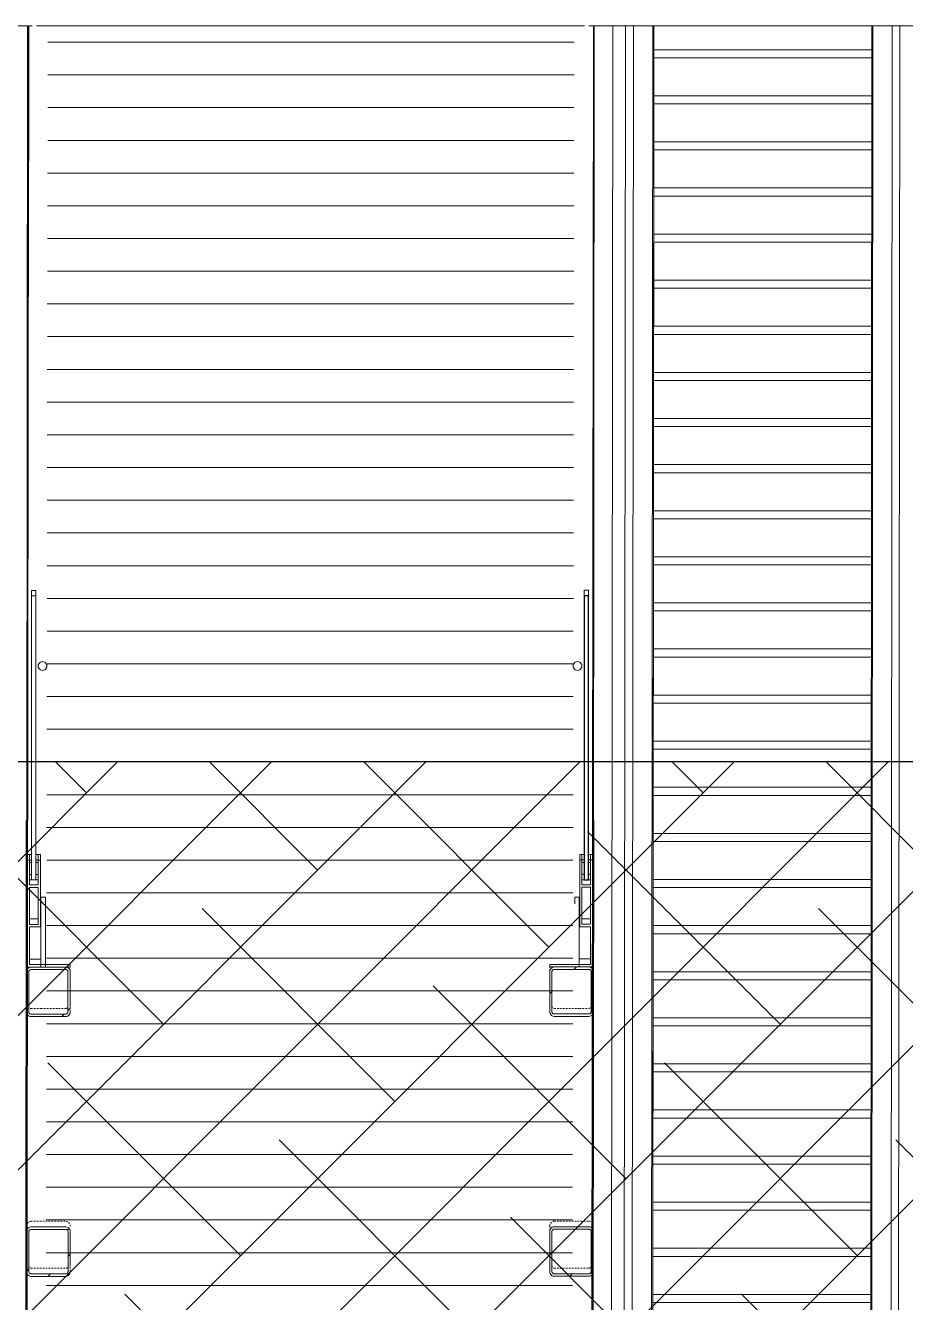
# Model space of a CAD drawing. Header units: millimetres. Extents: x 50357 to 985146, y 723188 to 1803594.
# Drawn here: x 906939 to 910976, y 771946 to 777801 of the extents above; entities that cross this region are included whole.
import ezdxf

# ---------------------------------------------------------------- set-up
doc = ezdxf.new("R2010")
doc.units = ezdxf.units.MM
doc.header["$LTSCALE"] = 3
doc.header["$MEASUREMENT"] = 0
doc.linetypes.add('Member Hidden', pattern=[4.5, 2.5, -2])
doc.layers.add('00-TITLEBOX', color=7, linetype='Continuous')
for name, color, linetype, lineweight, true_color in [('A-FLOR-HRAL', 7, 'Continuous', 13, 0x6e6e6e), ('ADS280__', 7, 'Continuous', 13, 0x6e6e6e), ('ADS280_B', 7, 'Member Hidden', 13, 0x6e6e6e), ('ADS280_S', 7, 'Continuous', 13, 0x6e6e6e), ('I-WALL', 7, 'Continuous', 25, 0x6e6e6e), ('Q-SPCQ', 7, 'Continuous', 13, 0x6e6e6e), ('S-BEAM', 7, 'Continuous', 13, 0x6e6e6e), ('S-STRS', 7, 'Continuous', 13, 0x6e6e6e)]:
    doc.layers.add(name, color=color, linetype=linetype, lineweight=lineweight, true_color=true_color)
doc.layers.add('Hatch (CARR)', color=8, linetype='Continuous', lineweight=35)
pattern_1 = [(45, (-608130.97, 13871), (-251.4472, 251.4472), []), (45, (-608130.97, 14252), (-251.4472, 251.4472), [])]

# ---------------------------------------------------------------- blocks, each defined once
blk = doc.blocks.new('Circular Hollow Sections - A2_CHS Ø 700x50 THK-5195151-SEC C')
at = {"layer": 'S-BEAM'}
for p, q in [((-673699, 20025), (-671250.8, 20025)), ((-671230.8, 20025), (-668716.8, 20025)), ((-668696.8, 20025), (-666249, 20025))]:
    blk.add_line(p, q, dxfattribs=at)
blk = doc.blocks.new('HANDRAIL - HANDRAIL-3273728-SEC C')
at = {"layer": 'A-FLOR-HRAL'}
for p, q in [((-668719.5, 17411.8), (-668719.4, 17437.4)), ((-668719.4, 17437.4), (-668699.4, 17437.4)), ((-668699.4, 17437.4), (-668699.5, 17411.8)), ((-668749.4, 17110), (-668749.5, 17110)), ((-668749.5, 17070), (-668749.4, 17070)), ((-668699.5, 16109.8), (-668699.4, 16135.4))]:
    blk.add_line(p, q, dxfattribs=at)
at = {"layer": 'A-FLOR-HRAL', "lineweight": 25}
for p, q in [((-668719.5, 17411.8), (-668719.5, 16109.8)), ((-668699.5, 17411.8), (-668719.5, 17411.8)), ((-668699.5, 16109.8), (-668699.5, 17411.8)), ((-668719.5, 16109.8), (-668699.5, 16109.8))]:
    blk.add_line(p, q, dxfattribs=at)
at = {"layer": 'A-FLOR-HRAL'}
for start, end in [(89.99999, 270.00001), (269.99999, 90.00001)]:
    blk.add_arc((-668749.5, 17090), 20, start, end, dxfattribs=at)
blk = doc.blocks.new('HANDRAIL1 - HANDRAIL-3274031-SEC C')
at = {"layer": 'A-FLOR-HRAL'}
for p, q in [((-671253.5, 17411.1), (-671253.4, 17436.7)), ((-671233.5, 17411.1), (-671253.5, 17411.1)), ((-671253.5, 17411.1), (-671253.5, 16109.1)), ((-671253.4, 17436.7), (-671233.4, 17436.7)), ((-671233.4, 17436.7), (-671233.5, 17411.1)), ((-671233.5, 16109.1), (-671233.5, 17411.1)), ((-671203.4, 17110), (-671203.5, 17110)), ((-671203.5, 17070), (-671203.4, 17070)), ((-671253.5, 16109.1), (-671233.5, 16109.1)), ((-671233.5, 16109.1), (-671233.4, 16134.7))]:
    blk.add_line(p, q, dxfattribs=at)
for start, end in [(89.99999, 270.00001), (269.99999, 90.00001)]:
    blk.add_arc((-671203.5, 17090), 20, start, end, dxfattribs=at)
blk = doc.blocks.new('Staircase 01 Steel Beam - Staircase 01 Steel Beam-3332452-SEC C')
at = {"layer": 'ADS280_B'}
h = blk.add_hatch(dxfattribs=at)
h.set_pattern_fill('FP_1', color=256, style=0, pattern_type=2)
h.set_pattern_definition(pattern_1)
h.paths.add_polyline_path([(-671256.8, 15482.6), (-671092.3, 15483.3), (-671084.3, 15487.6), (-671078.8, 15495.5), (-671076.8, 15505.4), (-671077.3, 15691.9), (-671081.1, 15701), (-671088.1, 15707.3), (-671096.8, 15709.6), (-671261.2, 15709), (-671269.2, 15704.6), (-671274.8, 15696.7), (-671276.5, 15689.8), (-671276.3, 15500.3), (-671272.4, 15491.2), (-671265.5, 15484.9), (-671261.2, 15483.2)], flags=0)
h.paths.add_polyline_path([(-668856.8, 15483.3), (-668692.3, 15483.9), (-668684.3, 15488.3), (-668678.8, 15496.2), (-668676.8, 15506.1), (-668677.4, 15693.1), (-668681.1, 15701.7), (-668688.1, 15708), (-668696.8, 15710.3), (-668861.2, 15709.7), (-668869.2, 15705.3), (-668874.8, 15697.4), (-668876.8, 15687.5), (-668876.3, 15501), (-668872.4, 15491.9), (-668865.5, 15485.6), (-668861.2, 15483.9)], flags=0)
h.paths.add_polyline_path([(-671256.8, 15494), (-671261.1, 15495.1), (-671264.6, 15498.3), (-671266.5, 15502.8), (-671266.8, 15510.5), (-671265.8, 15691.8), (-671263, 15695.7), (-671259, 15697.9), (-671256.8, 15698.2), (-671092.4, 15697.1), (-671089, 15694), (-671087, 15689.4), (-671086.8, 15686.9), (-671087.8, 15500.5), (-671090.5, 15496.5), (-671094.6, 15494.3), (-671096.8, 15494), (-671231.8, 15494)], flags=0)
h.paths.add_polyline_path([(-668856.8, 15494.7), (-668861.1, 15495.8), (-668864.6, 15498.9), (-668866.5, 15503.5), (-668866.8, 15506), (-668865.8, 15692.5), (-668863, 15696.4), (-668859, 15698.6), (-668856.8, 15698.9), (-668692.4, 15697.8), (-668689, 15694.7), (-668687, 15690.1), (-668686.8, 15687.6), (-668687.8, 15501.1), (-668690.5, 15497.2), (-668694.6, 15495), (-668696.8, 15494.7), (-668785.4, 15494.7)], flags=0)
for p, q in [((-668876.8, 15713.1), (-668876.8, 15687.6)), ((-671256.8, 15519.6), (-671213.5, 15519.6)), ((-671210.5, 15519.6), (-671096.8, 15519.6)), ((-671076.8, 15505.4), (-671076.8, 15530.9)), ((-668856.8, 15520.3), (-668742.5, 15520.3)), ((-668739.5, 15520.3), (-668696.8, 15520.3))]:
    blk.add_line(p, q, dxfattribs=at)
at = {"layer": 'ADS280_B', "flags": 128}
for points in [[(-671266.7, 15530.7), (-671266.5, 15528.4), (-671265.8, 15526), (-671264.6, 15523.8), (-671263, 15522), (-671261.1, 15520.7), (-671259, 15519.8), (-671256.8, 15519.6)], [(-671096.8, 15519.6), (-671094.5, 15519.9), (-671092.4, 15520.7), (-671090.5, 15522.1), (-671088.9, 15523.9), (-671087.7, 15526), (-671087, 15528.4), (-671086.8, 15530.2)], [(-668866.7, 15531.3), (-668866.5, 15529.1), (-668865.8, 15526.7), (-668864.6, 15524.5), (-668863, 15522.7), (-668861.1, 15521.4), (-668859, 15520.5), (-668856.8, 15520.3)], [(-668696.8, 15520.3), (-668694.5, 15520.6), (-668692.4, 15521.4), (-668690.5, 15522.8), (-668688.9, 15524.6), (-668687.7, 15526.7), (-668687, 15529.1), (-668686.8, 15530.9)]]:
    blk.add_lwpolyline(points, dxfattribs=at)
at = {"layer": 'ADS280_S', "lineweight": 13}
for p, q in [((-671096.8, 15709.6), (-671256.8, 15709.5)), ((-671256.8, 15698.2), (-671096.8, 15698.2)), ((-668696.8, 15710.3), (-668856.8, 15710.2)), ((-668856.8, 15698.9), (-668696.8, 15698.9)), ((-671266.8, 15505.3), (-671266.8, 15686.8)), ((-671086.8, 15686.9), (-671086.8, 15505.4)), ((-671076.8, 15528.9), (-671076.8, 15686.9)), ((-668876.8, 15687.5), (-668876.8, 15506)), ((-668866.8, 15506), (-668866.8, 15687.5)), ((-668686.8, 15687.6), (-668686.8, 15506.1)), ((-668676.8, 15591), (-668676.8, 15687.6)), ((-671096.8, 15494), (-671256.8, 15494)), ((-671256.8, 15482.6), (-671096.8, 15482.7)), ((-668696.8, 15494.7), (-668856.8, 15494.7)), ((-668856.8, 15483.3), (-668696.8, 15483.4))]:
    blk.add_line(p, q, dxfattribs=at)
at = {"layer": 'ADS280_S', "lineweight": 13, "flags": 128}
for points in [[(-671256.8, 15709.5), (-671261.2, 15709), (-671265.5, 15707.3), (-671269.2, 15704.6), (-671272.4, 15701), (-671274.8, 15696.7), (-671276.3, 15691.9), (-671276.6, 15689.8)], [(-671266.8, 15686.8), (-671266.5, 15689.4), (-671265.8, 15691.8), (-671264.6, 15693.9), (-671263, 15695.7), (-671261.1, 15697.1), (-671259, 15697.9), (-671256.8, 15698.2)], [(-671076.8, 15686.9), (-671077.3, 15691.9), (-671078.8, 15696.7), (-671081.1, 15701), (-671084.3, 15704.6), (-671088.1, 15707.3), (-671092.3, 15709), (-671096.8, 15709.6)], [(-671096.8, 15698.2), (-671094.6, 15698), (-671092.4, 15697.1), (-671090.5, 15695.8), (-671089, 15694), (-671087.8, 15691.8), (-671087, 15689.4), (-671086.8, 15686.9)], [(-668856.8, 15710.2), (-668861.2, 15709.7), (-668865.5, 15708), (-668869.2, 15705.3), (-668872.4, 15701.7), (-668874.8, 15697.4), (-668876.3, 15692.6), (-668876.8, 15687.8)], [(-668866.8, 15687.5), (-668866.5, 15690.1), (-668865.8, 15692.5), (-668864.6, 15694.6), (-668863, 15696.4), (-668861.1, 15697.8), (-668859, 15698.6), (-668856.8, 15698.9)], [(-668676.8, 15687.6), (-668677.3, 15692.6), (-668678.8, 15697.4), (-668681.1, 15701.7), (-668684.3, 15705.3), (-668688.1, 15708), (-668692.3, 15709.7), (-668696.8, 15710.3)], [(-668696.8, 15698.9), (-668694.6, 15698.6), (-668692.4, 15697.8), (-668690.5, 15696.4), (-668689, 15694.7), (-668687.8, 15692.5), (-668687, 15690.1), (-668686.8, 15687.6)], [(-671276.6, 15502.7), (-671276.3, 15500.3), (-671274.8, 15495.5), (-671272.4, 15491.2), (-671269.2, 15487.6), (-671265.5, 15484.9), (-671261.2, 15483.2), (-671256.8, 15482.6)], [(-671256.8, 15494), (-671259, 15494.3), (-671261.1, 15495.1), (-671263, 15496.5), (-671264.6, 15498.3), (-671265.8, 15500.4), (-671266.5, 15502.8), (-671266.8, 15505.3)], [(-671096.8, 15482.7), (-671092.3, 15483.3), (-671088.1, 15484.9), (-671084.3, 15487.6), (-671081.1, 15491.2), (-671078.8, 15495.5), (-671077.3, 15500.3), (-671076.8, 15505.4)], [(-671086.8, 15505.4), (-671087, 15502.9), (-671087.8, 15500.5), (-671089, 15498.3), (-671090.5, 15496.5), (-671092.4, 15495.2), (-671094.6, 15494.3), (-671096.8, 15494)], [(-668876.8, 15506), (-668876.3, 15501), (-668874.8, 15496.2), (-668872.4, 15491.9), (-668869.2, 15488.3), (-668865.5, 15485.6), (-668861.2, 15483.9), (-668856.8, 15483.3)], [(-668856.8, 15494.7), (-668859, 15495), (-668861.1, 15495.8), (-668863, 15497.1), (-668864.6, 15498.9), (-668865.8, 15501.1), (-668866.5, 15503.5), (-668866.8, 15506)], [(-668686.8, 15506.1), (-668687, 15503.5), (-668687.8, 15501.1), (-668689, 15499), (-668690.5, 15497.2), (-668692.4, 15495.8), (-668694.6, 15495), (-668696.8, 15494.7)], [(-668696.8, 15483.4), (-668692.3, 15483.9), (-668688.1, 15485.6), (-668684.3, 15488.3), (-668681.1, 15491.9), (-668678.8, 15496.2), (-668677.3, 15501), (-668676.8, 15505.2)]]:
    blk.add_lwpolyline(points, dxfattribs=at)
blk = doc.blocks.new('Staircase 01 Steel Beam Bottom - Staircase 01 Steel Beam Bottom-3334284-SEC C')
at = {"layer": 'ADS280_B'}
h = blk.add_hatch(dxfattribs=at)
h.set_pattern_fill('FP_1', color=256, style=0, pattern_type=2)
h.set_pattern_definition(pattern_1)
h.paths.add_polyline_path([(-671256.5, 14291.5), (-671092.1, 14292.1), (-671084, 14296.5), (-671078.5, 14304.4), (-671076.5, 14314.2), (-671077, 14500.8), (-671080.9, 14509.9), (-671087.8, 14516.2), (-671096.5, 14518.4), (-671261, 14517.8), (-671269, 14513.4), (-671274.5, 14505.5), (-671276.5, 14495.7), (-671276, 14309.1), (-671272.2, 14300), (-671265.2, 14293.7), (-671261, 14292)], flags=0)
h.paths.add_polyline_path([(-668856.8, 14292.2), (-668692.3, 14292.8), (-668684.3, 14297.2), (-668678.8, 14305), (-668677.9, 14310), (-668678.8, 14506.2), (-668684.3, 14514.1), (-668692.3, 14518.5), (-668696.8, 14519.1), (-668861.2, 14518.5), (-668869.2, 14514.1), (-668874.8, 14506.2), (-668876.8, 14496.3), (-668876.3, 14309.8), (-668872.4, 14300.7), (-668865.5, 14294.4), (-668861.2, 14292.7)], flags=0)
h.paths.add_polyline_path([(-671256.5, 14302.8), (-671260.9, 14303.9), (-671264.3, 14307.1), (-671266.3, 14311.6), (-671266.5, 14314.2), (-671265.5, 14500.6), (-671262.7, 14504.5), (-671258.7, 14506.7), (-671256.5, 14507), (-671092.2, 14505.9), (-671088.7, 14502.8), (-671086.8, 14498.2), (-671086.5, 14495.7), (-671087.5, 14309.3), (-671090.3, 14305.3), (-671094.3, 14303.1), (-671096.5, 14302.9), (-671231.8, 14302.8)], flags=0)
h.paths.add_polyline_path([(-668856.8, 14303.5), (-668861.1, 14304.6), (-668864.6, 14307.8), (-668866.5, 14312.3), (-668866.8, 14314.8), (-668865.8, 14501.3), (-668863, 14505.2), (-668859, 14507.4), (-668856.8, 14507.7), (-668692.4, 14506.6), (-668689, 14503.5), (-668687, 14498.9), (-668686.8, 14496.4), (-668687.8, 14310), (-668690.5, 14306), (-668694.6, 14303.8), (-668696.8, 14303.5), (-668785.4, 14303.5)], flags=0)
for p, q in [((-671256.5, 14543.9), (-671096.5, 14544)), ((-668876.8, 14521.9), (-668876.8, 14496.4)), ((-668856.8, 14544.6), (-668696.8, 14544.7)), ((-671256.5, 14328.4), (-671096.5, 14328.4)), ((-671076.5, 14314.2), (-671076.5, 14339.8)), ((-668856.8, 14329.1), (-668696.8, 14329.1))]:
    blk.add_line(p, q, dxfattribs=at)
at = {"layer": 'ADS280_B', "flags": 128}
for points in [[(-671276.5, 14521.4), (-671276, 14526.3), (-671274.5, 14531.1), (-671272.1, 14535.4), (-671269, 14539), (-671265.2, 14541.7), (-671260.9, 14543.4), (-671256.5, 14543.9)], [(-671096.5, 14544), (-671092, 14543.4), (-671087.8, 14541.7), (-671084, 14539), (-671080.9, 14535.4), (-671078.5, 14531.1), (-671077, 14526.3), (-671076.5, 14521.3)], [(-668876.8, 14521.9), (-668876.2, 14527), (-668874.8, 14531.8), (-668872.4, 14536.1), (-668869.2, 14539.7), (-668865.4, 14542.4), (-668861.2, 14544), (-668856.8, 14544.6)], [(-668696.8, 14544.7), (-668692.3, 14544.1), (-668688.1, 14542.4), (-668684.3, 14539.7), (-668681.1, 14536.1), (-668678.7, 14531.8), (-668677.5, 14528.2)], [(-671266.5, 14339.5), (-671266.2, 14337.2), (-671265.5, 14334.8), (-671264.3, 14332.7), (-671262.7, 14330.9), (-671260.8, 14329.5), (-671258.7, 14328.7), (-671256.5, 14328.4)], [(-671096.5, 14328.4), (-671094.3, 14328.7), (-671092.1, 14329.6), (-671090.3, 14330.9), (-671088.7, 14332.7), (-671087.5, 14334.9), (-671086.7, 14337.3), (-671086.5, 14339)], [(-668866.7, 14340.2), (-668866.5, 14337.9), (-668865.8, 14335.5), (-668864.6, 14333.3), (-668863, 14331.5), (-668861.1, 14330.2), (-668859, 14329.4), (-668856.8, 14329.1)], [(-668696.8, 14329.1), (-668694.5, 14329.4), (-668692.4, 14330.2), (-668690.5, 14331.6), (-668688.9, 14333.4), (-668687.7, 14335.5), (-668687, 14337.9), (-668686.8, 14339.7)]]:
    blk.add_lwpolyline(points, dxfattribs=at)
at = {"layer": 'ADS280_S', "lineweight": 13}
for p, q in [((-671276.5, 14475.2), (-671276.5, 14314.2)), ((-671266.5, 14314.2), (-671266.5, 14495.7)), ((-671096.5, 14518.4), (-671256.5, 14518.4)), ((-671256.5, 14507), (-671096.5, 14507.1)), ((-671086.5, 14495.7), (-671086.5, 14314.2)), ((-671076.5, 14337.7), (-671076.5, 14495.7)), ((-668876.8, 14496.3), (-668876.8, 14314.8)), ((-668866.8, 14314.8), (-668866.8, 14496.4)), ((-668696.8, 14519.1), (-668856.8, 14519)), ((-668856.8, 14507.7), (-668696.8, 14507.7)), ((-668686.8, 14496.4), (-668686.8, 14314.9)), ((-671096.5, 14302.9), (-671256.5, 14302.8)), ((-671256.5, 14291.5), (-671096.5, 14291.5)), ((-668696.8, 14303.5), (-668856.8, 14303.5)), ((-668856.8, 14292.2), (-668696.8, 14292.2))]:
    blk.add_line(p, q, dxfattribs=at)
at = {"layer": 'ADS280_S', "lineweight": 13, "flags": 128}
for points in [[(-671256.5, 14518.4), (-671261, 14517.8), (-671265.2, 14516.1), (-671269, 14513.4), (-671272.2, 14509.8), (-671274.5, 14505.5), (-671276, 14500.7), (-671276.5, 14495.9)], [(-671266.5, 14495.7), (-671266.3, 14498.2), (-671265.5, 14500.6), (-671264.3, 14502.7), (-671262.7, 14504.5), (-671260.9, 14505.9), (-671258.7, 14506.7), (-671256.5, 14507)], [(-671076.5, 14495.7), (-671077, 14500.8), (-671078.5, 14505.6), (-671080.9, 14509.9), (-671084, 14513.5), (-671087.8, 14516.2), (-671092.1, 14517.8), (-671096.5, 14518.4)], [(-671096.5, 14507.1), (-671094.3, 14506.8), (-671092.2, 14505.9), (-671090.3, 14504.6), (-671088.7, 14502.8), (-671087.5, 14500.6), (-671086.8, 14498.2), (-671086.5, 14495.7)], [(-668856.8, 14519), (-668861.2, 14518.5), (-668865.5, 14516.8), (-668869.2, 14514.1), (-668872.4, 14510.5), (-668874.8, 14506.2), (-668876.3, 14501.4), (-668876.8, 14496.6)], [(-668866.8, 14496.4), (-668866.5, 14498.9), (-668865.8, 14501.3), (-668864.6, 14503.4), (-668863, 14505.2), (-668861.1, 14506.6), (-668859, 14507.4), (-668856.8, 14507.7)], [(-668677.5, 14502.6), (-668678.8, 14506.2), (-668681.1, 14510.6), (-668684.3, 14514.1), (-668688.1, 14516.8), (-668692.3, 14518.5), (-668696.8, 14519.1)], [(-668696.8, 14507.7), (-668694.6, 14507.5), (-668692.4, 14506.6), (-668690.5, 14505.3), (-668689, 14503.5), (-668687.8, 14501.3), (-668687, 14498.9), (-668686.8, 14496.4)], [(-671276.5, 14314.2), (-671276, 14309.1), (-671274.5, 14304.3), (-671272.2, 14300), (-671269, 14296.4), (-671265.2, 14293.7), (-671261, 14292), (-671256.5, 14291.5)], [(-671256.5, 14302.8), (-671258.7, 14303.1), (-671260.9, 14303.9), (-671262.7, 14305.3), (-671264.3, 14307.1), (-671265.5, 14309.2), (-671266.3, 14311.6), (-671266.5, 14314.2)], [(-671096.5, 14291.5), (-671092.1, 14292.1), (-671087.8, 14293.8), (-671084, 14296.5), (-671080.9, 14300.1), (-671078.5, 14304.4), (-671077, 14309.2), (-671076.5, 14314.2)], [(-671086.5, 14314.2), (-671086.8, 14311.7), (-671087.5, 14309.3), (-671088.7, 14307.1), (-671090.3, 14305.3), (-671092.2, 14304), (-671094.3, 14303.1), (-671096.5, 14302.9)], [(-668876.8, 14314.8), (-668876.3, 14309.8), (-668874.8, 14305), (-668872.4, 14300.7), (-668869.2, 14297.1), (-668865.5, 14294.4), (-668861.2, 14292.7), (-668856.8, 14292.2)], [(-668856.8, 14303.5), (-668859, 14303.8), (-668861.1, 14304.6), (-668863, 14306), (-668864.6, 14307.8), (-668865.8, 14309.9), (-668866.5, 14312.3), (-668866.8, 14314.8)], [(-668686.8, 14314.9), (-668687, 14312.4), (-668687.8, 14310), (-668689, 14307.8), (-668690.5, 14306), (-668692.4, 14304.7), (-668694.6, 14303.8), (-668696.8, 14303.5)], [(-668696.8, 14292.2), (-668692.3, 14292.8), (-668688.1, 14294.4), (-668684.3, 14297.2), (-668681.1, 14300.7), (-668678.8, 14305), (-668677.8, 14307.8)]]:
    blk.add_lwpolyline(points, dxfattribs=at)
blk = doc.blocks.new('Glass Railing-Right - Glass Railing-Right-4886331-SEC C')
at = {"layer": 'A-FLOR-HRAL'}
for p, q in [((-668739.5, 16226.1), (-668729.5, 16226.1)), ((-668739.5, 16200.6), (-668739.5, 16226.1)), ((-668729.5, 16226.1), (-668729.5, 16200.6)), ((-668689.5, 16226.1), (-668679.5, 16226.1)), ((-668689.5, 16226.1), (-668689.5, 16200.6)), ((-668679.5, 16200.6), (-668679.5, 16226.1)), ((-668729.5, 16200.6), (-668739.5, 16200.6)), ((-668739.5, 16200.6), (-668739.5, 15894.3)), ((-668729.5, 16087.1), (-668729.5, 16200.6)), ((-668679.5, 16200.6), (-668689.5, 16200.6)), ((-668689.5, 16200.6), (-668689.5, 16087.1)), ((-668679.5, 15710.3), (-668679.5, 16200.6)), ((-668729.5, 16087.1), (-668729.5, 16112.7)), ((-668689.5, 16087.1), (-668729.5, 16087.1)), ((-668729.5, 15905.6), (-668729.5, 16075.8)), ((-668729.5, 16075.8), (-668689.5, 16075.8)), ((-668689.5, 16075.8), (-668689.5, 15905.6)), ((-668729.5, 15931.2), (-668689.5, 15931.2)), ((-668729.5, 15905.6), (-668729.5, 15931.2)), ((-668739.5, 15894.3), (-668689.5, 15894.3)), ((-668689.5, 15905.6), (-668729.5, 15905.6)), ((-668689.5, 15894.3), (-668689.5, 15721.6)), ((-668689.5, 15721.6), (-668877, 15721.5)), ((-668877, 15721.5), (-668877, 15710.2)), ((-668877, 15710.2), (-668856.9, 15710.2)), ((-668856.8, 15710.2), (-668696.8, 15710.3)), ((-668739.5, 15747.2), (-668689.5, 15747.2)), ((-668696.7, 15710.3), (-668679.5, 15710.3))]:
    blk.add_line(p, q, dxfattribs=at)
blk = doc.blocks.new('Glass Railing-Left - Glass Railing-Left-4894147-SEC C')
at = {"layer": 'A-FLOR-HRAL'}
for p, q in [((-671273.5, 16225.4), (-671263.5, 16225.4)), ((-671273.5, 16225.4), (-671273.5, 16199.8)), ((-671263.5, 16199.8), (-671263.5, 16225.4)), ((-671223.5, 16225.4), (-671213.5, 16225.4)), ((-671223.5, 16199.8), (-671223.5, 16225.4)), ((-671213.5, 16225.4), (-671213.5, 16199.8)), ((-671263.5, 16199.8), (-671273.5, 16199.8)), ((-671273.5, 16199.8), (-671273.5, 15709.5)), ((-671263.5, 16086.4), (-671263.5, 16199.8)), ((-671213.5, 16199.8), (-671223.5, 16199.8)), ((-671223.5, 16199.8), (-671223.5, 16086.4)), ((-671213.5, 15893.5), (-671213.5, 16199.8)), ((-671263.5, 16086.4), (-671263.5, 16112)), ((-671223.5, 16086.4), (-671263.5, 16086.4)), ((-671263.5, 16075), (-671223.5, 16075.1)), ((-671263.5, 15904.9), (-671263.5, 16075)), ((-671223.5, 16075.1), (-671223.5, 15904.9)), ((-671263.5, 15930.5), (-671223.5, 15930.5)), ((-671263.5, 15904.9), (-671263.5, 15930.5)), ((-671223.5, 15904.9), (-671263.5, 15904.9)), ((-671263.5, 15720.9), (-671263.5, 15893.5)), ((-671263.5, 15893.5), (-671213.5, 15893.5)), ((-671273.5, 15709.5), (-671256.9, 15709.5)), ((-671263.5, 15746.4), (-671213.5, 15746.5)), ((-671263.5, 15746.4), (-671263.5, 15720.9)), ((-671076.1, 15720.9), (-671263.5, 15720.9)), ((-671256.8, 15709.5), (-671096.8, 15709.6)), ((-671096.7, 15709.6), (-671076.1, 15709.6)), ((-671076.1, 15709.6), (-671076.1, 15720.9))]:
    blk.add_line(p, q, dxfattribs=at)
blk = doc.blocks.new('30mm Cover Stircase - 30mm Cover Stircase-4899045-SEC C')
at = {"layer": 'ADS280_S'}
for p, q in [((-668742.5, 16030), (-668762.5, 16030)), ((-668762.5, 16030), (-668762.5, 16000)), ((-668742.5, 15710.2), (-668742.5, 16030)), ((-668762.5, 15710.2), (-668742.5, 15710.2))]:
    blk.add_line(p, q, dxfattribs=at)
blk = doc.blocks.new('30mm Cover Stircase1 - 30mm Cover Stircase-4899363-SEC C')
at = {"layer": 'ADS280__'}
blk.add_line((-671190.5, 16030), (-671190.5, 16030), dxfattribs=at)
at = {"layer": 'ADS280_S'}
for p, q in [((-671190.5, 16030), (-671210.5, 16030)), ((-671210.5, 16030), (-671210.5, 15709.5)), ((-671190.5, 15709.5), (-671190.5, 16030)), ((-671210.5, 15709.5), (-671190.5, 15709.5))]:
    blk.add_line(p, q, dxfattribs=at)
blk = doc.blocks.new('Glass Railing Setting Block-Left - Glass Railing Setting Block-Left-4919617-SEC C')
at = {"layer": 'A-FLOR-HRAL'}
for p, q in [((-671263.4, 16134.7), (-671253.5, 16134.7)), ((-671263.4, 16109.1), (-671263.4, 16134.7)), ((-671263.4, 16109.1), (-671263.4, 16086.4)), ((-671223.4, 16109.1), (-671263.4, 16109.1)), ((-671233.5, 16134.7), (-671223.5, 16134.7)), ((-671223.4, 16086.4), (-671223.4, 16109.1)), ((-671263.4, 16086.4), (-671223.4, 16086.4))]:
    blk.add_line(p, q, dxfattribs=at)
blk = doc.blocks.new('Glass Railing Setting Block-Right - Glass Railing Setting Block-Right-4920082-SEC C')
at = {"layer": 'A-FLOR-HRAL'}
for p, q in [((-668729.4, 16135.4), (-668719.5, 16135.4)), ((-668729.4, 16109.8), (-668729.4, 16135.4)), ((-668729.4, 16109.8), (-668729.4, 16087.1)), ((-668689.4, 16109.8), (-668729.4, 16109.8)), ((-668699.5, 16135.4), (-668689.5, 16135.4)), ((-668689.4, 16087.1), (-668689.4, 16109.8)), ((-668729.4, 16087.1), (-668689.4, 16087.1))]:
    blk.add_line(p, q, dxfattribs=at)
blk = doc.blocks.new('Glass Railing Gasket Retention Block-Left - Glass Railing Gasket Retention Block-Left-4920455-SEC C')
at = {"layer": 'A-FLOR-HRAL'}
for p, q in [((-671263.4, 16225.4), (-671253.5, 16225.4)), ((-671263.4, 16199.8), (-671263.4, 16225.4)), ((-671233.4, 16225.4), (-671223.4, 16225.4)), ((-671233.4, 16199.8), (-671233.4, 16225.4)), ((-671223.4, 16225.4), (-671223.4, 16199.8)), ((-671253.4, 16199.8), (-671263.4, 16199.8)), ((-671263.4, 16199.8), (-671263.4, 16188.5)), ((-671263.4, 16188.5), (-671253.4, 16188.5)), ((-671253.4, 16188.5), (-671253.4, 16199.8)), ((-671223.4, 16199.8), (-671233.4, 16199.8)), ((-671233.4, 16199.8), (-671233.4, 16188.5)), ((-671233.4, 16188.5), (-671223.4, 16188.5)), ((-671223.4, 16188.5), (-671223.4, 16199.8))]:
    blk.add_line(p, q, dxfattribs=at)
blk = doc.blocks.new('Glass Railing Gasket Retention Block-Right - Glass Railing Gasket Retention Block-Right-4920802-SEC C')
at = {"layer": 'A-FLOR-HRAL'}
for p, q in [((-668729.4, 16226.1), (-668719.5, 16226.1)), ((-668729.4, 16200.6), (-668729.4, 16226.1)), ((-668699.4, 16226.1), (-668689.4, 16226.1)), ((-668699.4, 16200.6), (-668699.4, 16226.1)), ((-668689.4, 16226.1), (-668689.4, 16200.6)), ((-668719.4, 16200.6), (-668729.4, 16200.6)), ((-668729.4, 16200.6), (-668729.4, 16189.2)), ((-668729.4, 16189.2), (-668719.4, 16189.2)), ((-668719.4, 16189.2), (-668719.4, 16200.6)), ((-668689.4, 16200.6), (-668699.4, 16200.6)), ((-668699.4, 16200.6), (-668699.4, 16189.2)), ((-668699.4, 16189.2), (-668689.4, 16189.2)), ((-668689.4, 16189.2), (-668689.4, 16200.6))]:
    blk.add_line(p, q, dxfattribs=at)

msp = doc.modelspace()

# ---------------------------------------------------------------- hatches: boundary and pattern name
at = {"layer": 'Hatch (CARR)'}
h = msp.add_hatch(dxfattribs=at)
h.set_pattern_fill('ANSI38', color=256, scale=4000)
h.paths.add_polyline_path([(919608.1395, 769324.6127), (919608.1395, 774424.6127), (896892.0362, 774424.6127), (896892.0362, 769324.6127)])

# ---------------------------------------------------------------- linework, layer by layer
at = {"layer": '00-TITLEBOX'}
msp.add_lwpolyline([(919608.1395, 769324.6127), (919608.1395, 774424.6127), (896892.0362, 774424.6127), (896892.0362, 769324.6127), (919608.1395, 769324.6127)], dxfattribs=at)
at = {"layer": 'I-WALL'}
for p, q in [((906952.2017, 777801.1058), (906950.9633, 776556.8017)), ((909544.963, 776556.8017), (909546.2013, 777801.1058)), ((906947.3129, 776556.8017), (906950.3129, 776556.8017)), ((906950.3129, 776556.8017), (906947.9244, 774156.8017)), ((909541.924, 774156.8017), (909544.3125, 776556.8017)), ((909544.3125, 776556.8017), (909547.1375, 776556.8017)), ((906942.0347, 771906.8017), (906944.2739, 774156.8017)), ((906944.2739, 774156.8017), (906947.2739, 774156.8017)), ((906947.2739, 774156.8017), (906945.0347, 771906.8017)), ((909539.0344, 771906.8017), (909541.2736, 774156.8017)), ((909541.2736, 774156.8017), (909544.924, 774156.8017)), ((909544.2736, 774156.8017), (909542.0344, 771906.8017))]:
    msp.add_line(p, q, dxfattribs=at)
at = {"layer": 'Q-SPCQ'}
for p, q in [((906948.298, 777801.1058), (906944.9002, 774156.8017)), ((909548.0124, 777801.1058), (909540.7191, 769978.623)), ((909633.1643, 777801.1058), (909626.5653, 770723.309)), ((909684.7645, 770723.309), (909691.3635, 777801.1058)), ((909728.0097, 777801.1058), (909720.7184, 769980.7221)), ((909809.2371, 769926.9002), (909816.5786, 777801.1058)), ((909814.2418, 769913.4364), (909821.5958, 777801.1058)), ((909821.7976, 777801.1058), (909821.6944, 777690.3945)), ((910821.5957, 777801.1058), (910814.2416, 769913.4364)), ((910826.5785, 777801.1058), (910819.2369, 769926.9002)), ((910915.0096, 777801.1058), (910907.7182, 769980.7221)), ((910943.1519, 770723.309), (910949.7509, 777801.1058)), ((909821.5959, 777653.2574), (909821.5959, 777690.3945)), ((909821.5959, 777690.3945), (910821.4925, 777690.3945)), ((909821.5959, 777653.2574), (910821.4579, 777653.2574)), ((909821.6041, 777593.5811), (909821.4973, 777479.0309)), ((906948.8174, 777320.6343), (906948.9437, 777456.1127)), ((909821.3988, 777441.8937), (909821.3988, 777479.0309)), ((909821.3988, 777479.0309), (910821.2954, 777479.0309)), ((909821.3988, 777441.8937), (910821.2608, 777441.8937)), ((909821.407, 777382.2175), (909821.3002, 777267.6673)), ((909821.2018, 777230.5301), (909821.2018, 777267.6673)), ((909821.2018, 777267.6673), (910821.0983, 777267.6673)), ((909821.2018, 777230.5301), (910821.0637, 777230.5301)), ((909821.21, 777170.8539), (909821.1032, 777056.3036)), ((909821.0047, 777019.1665), (909821.0047, 777056.3036)), ((909821.0047, 777056.3036), (910820.9013, 777056.3036)), ((909821.0047, 777019.1665), (910820.8667, 777019.1665)), ((909821.0129, 776959.4902), (909820.9061, 776844.94)), ((909820.8076, 776807.8028), (909820.8076, 776844.94)), ((909820.8076, 776844.94), (910820.7042, 776844.94)), ((909820.8076, 776807.8028), (910820.6696, 776807.8028)), ((909820.8158, 776748.1266), (909820.709, 776633.5764)), ((909820.6106, 776596.4392), (909820.6106, 776633.5764)), ((909820.6106, 776633.5764), (910820.5071, 776633.5764)), ((909820.6106, 776596.4392), (910820.4725, 776596.4392)), ((909820.6188, 776536.763), (909820.512, 776422.2127)), ((909820.4135, 776385.0756), (909820.4135, 776422.2127)), ((909820.4135, 776422.2127), (910820.3101, 776422.2127)), ((909820.4135, 776385.0756), (910820.2755, 776385.0756)), ((909820.4217, 776325.3993), (909820.3149, 776210.8491)), ((909820.2165, 776173.7119), (909820.2165, 776210.8491)), ((909820.2165, 776210.8491), (910820.113, 776210.8491)), ((909820.2165, 776173.7119), (910820.0784, 776173.7119)), ((909820.2247, 776114.0357), (909820.1179, 775999.4854)), ((909820.0194, 775962.3483), (909820.0194, 775999.4854)), ((909820.0194, 775999.4854), (910819.916, 775999.4854)), ((909820.0194, 775962.3483), (910819.8813, 775962.3483)), ((909820.0276, 775902.6721), (909819.9208, 775788.1218)), ((909819.8223, 775750.9846), (909819.8223, 775788.1218)), ((909819.8223, 775788.1218), (910819.7189, 775788.1218)), ((909819.8223, 775750.9846), (910819.6843, 775750.9846)), ((909819.8305, 775691.3084), (909819.7237, 775576.7582)), ((909819.6253, 775539.621), (909819.6253, 775576.7582)), ((909819.6253, 775576.7582), (910819.5218, 775576.7582)), ((909819.6253, 775539.621), (910819.4872, 775539.621)), ((909819.6335, 775479.9448), (909819.5267, 775365.3945)), ((909819.4282, 775328.2574), (909819.4282, 775365.3945)), ((909819.4282, 775365.3945), (910819.3248, 775365.3945)), ((909819.4282, 775328.2574), (910819.2901, 775328.2574)), ((909819.4364, 775268.5811), (909819.3296, 775154.0309)), ((909819.2312, 775116.8937), (909819.2312, 775154.0309)), ((909819.2312, 775154.0309), (910819.1277, 775154.0309)), ((909819.2312, 775116.8937), (910819.0931, 775116.8937)), ((909819.2393, 775057.2175), (909819.1325, 774942.6673)), ((909819.0341, 774905.5301), (909819.0341, 774942.6673)), ((909819.0341, 774942.6673), (910818.9306, 774942.6673)), ((909819.0341, 774905.5301), (910818.896, 774905.5301)), ((909819.0423, 774845.8539), (909818.9355, 774731.3036)), ((909818.837, 774694.1665), (909818.837, 774731.3036)), ((909818.837, 774731.3036), (910818.7336, 774731.3036)), ((909818.837, 774694.1665), (910818.6989, 774694.1665)), ((909818.8452, 774634.4902), (909818.7384, 774519.94)), ((909818.64, 774482.8028), (909818.64, 774519.94)), ((909818.64, 774519.94), (910818.5365, 774519.94)), ((909818.64, 774482.8028), (910818.5019, 774482.8028)), ((909818.6481, 774423.1266), (909818.5413, 774308.5764)), ((909818.4429, 774271.4392), (909818.4429, 774308.5764)), ((909818.4429, 774308.5764), (910818.3394, 774308.5764)), ((909818.4429, 774271.4392), (910818.3048, 774271.4392)), ((909818.4511, 774211.763), (909818.3443, 774097.2127)), ((909818.2459, 774060.0756), (909818.2459, 774097.2127)), ((909818.2459, 774097.2127), (910818.1424, 774097.2127)), ((909818.2459, 774060.0756), (910818.1077, 774060.0756)), ((909818.254, 774000.3993), (909818.1472, 773885.8491)), ((909818.0488, 773848.7119), (909818.0488, 773885.8491)), ((909818.0488, 773885.8491), (910817.9453, 773885.8491)), ((909818.0488, 773848.7119), (910817.9107, 773848.7119)), ((909818.0569, 773789.0357), (909817.9501, 773674.4854)), ((909817.8518, 773637.3483), (909817.8518, 773674.4854)), ((909817.8518, 773674.4854), (910817.7482, 773674.4854)), ((909817.8518, 773637.3483), (910817.7136, 773637.3483)), ((909817.8599, 773577.6721), (909817.7531, 773463.1218)), ((909817.6547, 773425.9846), (909817.6547, 773463.1218)), ((909817.6547, 773463.1218), (910817.5512, 773463.1218)), ((909817.6547, 773425.9846), (910817.5165, 773425.9846)), ((909817.6628, 773366.3084), (909817.556, 773251.7582)), ((909817.4576, 773214.621), (909817.4576, 773251.7582)), ((909817.4576, 773251.7582), (910817.3541, 773251.7582)), ((909817.4576, 773214.621), (910817.3195, 773214.621)), ((909817.4657, 773154.9448), (909817.3589, 773040.3945)), ((909817.2606, 773003.2574), (909817.2606, 773040.3945)), ((909817.2606, 773040.3945), (910817.157, 773040.3945)), ((909817.2606, 773003.2574), (910817.1224, 773003.2574)), ((909817.2687, 772943.5811), (909817.1619, 772829.0309)), ((909817.0635, 772791.8937), (909817.0635, 772829.0309)), ((909817.0635, 772829.0309), (910816.96, 772829.0309)), ((909817.0635, 772791.8937), (910816.9253, 772791.8937)), ((909817.0716, 772732.2175), (909816.9648, 772617.6673)), ((909816.8665, 772580.5301), (909816.8665, 772617.6673)), ((909816.8665, 772617.6673), (910816.7629, 772617.6673)), ((909816.8665, 772580.5301), (910816.7283, 772580.5301)), ((909816.8745, 772520.8539), (909816.7677, 772406.3036)), ((909816.6694, 772369.1665), (909816.6694, 772406.3036)), ((909816.6694, 772406.3036), (910816.5658, 772406.3036)), ((909816.6694, 772369.1665), (910816.5312, 772369.1665)), ((909816.6775, 772309.4902), (909816.5707, 772194.94)), ((909816.4723, 772157.8028), (909816.4723, 772194.94)), ((909816.4723, 772194.94), (910816.3688, 772194.94)), ((909816.4723, 772157.8028), (910816.3342, 772157.8028)), ((909816.4804, 772098.1266), (909816.3736, 771983.5764)), ((909816.2753, 771946.4392), (909816.2753, 771983.5764)), ((909816.2753, 771983.5764), (910816.1717, 771983.5764)), ((909816.2753, 771946.4392), (910816.1371, 771946.4392))]:
    msp.add_line(p, q, dxfattribs=at)
for centre, start_param, end_param in [((909822.0366, 777876.8396), 1.738947056, 1.862701322), ((909822.0366, 777876.8396), 1.862701322, 1.995160544), ((909821.8395, 777665.476), 1.598802798, 1.995160544), ((909821.6425, 777454.1123), 1.597782877, 1.995160544), ((909821.4454, 777242.7487), 1.597782878, 1.995160544), ((909821.2484, 777031.385), 1.597782877, 1.995160544), ((909821.0513, 776820.0214), 1.597782877, 1.995160544), ((909820.8542, 776608.6578), 1.597782877, 1.995160544), ((909820.6572, 776397.2941), 1.597782877, 1.995160544), ((909820.4601, 776185.9305), 1.597782877, 1.995160544), ((909820.2631, 775974.5669), 1.597782877, 1.995160544), ((909820.066, 775763.2032), 1.597782877, 1.995160544), ((909819.8689, 775551.8396), 1.597782877, 1.995160544), ((909819.6719, 775340.476), 1.597782877, 1.995160544), ((909819.4748, 775129.1123), 1.597782877, 1.7302421), ((909819.4748, 775129.1123), 1.7302421, 1.995160544), ((909819.2778, 774917.7487), 1.597782877, 1.995160544), ((909819.0807, 774706.385), 1.597782878, 1.995160544), ((909818.8837, 774495.0214), 1.597782878, 1.995160544), ((909818.6866, 774283.6578), 1.597782877, 1.862701322), ((909818.6866, 774283.6578), 1.862701322, 1.995160544), ((909818.4895, 774072.2941), 1.597782877, 1.995160544), ((909818.2925, 773860.9305), 1.597782878, 1.995160544), ((909818.0954, 773649.5669), 1.597782877, 1.7302421), ((909818.0954, 773649.5669), 1.7302421, 1.995160544), ((909817.8984, 773438.2032), 1.597782877, 1.995160544), ((909817.7013, 773226.8396), 1.597782878, 1.995160544), ((909817.5042, 773015.476), 1.597782877, 1.995160544), ((909817.3072, 772804.1123), 1.597782877, 1.995160544), ((909817.1101, 772592.7487), 1.597782877, 1.995160544), ((909816.9131, 772381.385), 1.597782877, 1.995160544), ((909816.716, 772170.0214), 1.597782878, 1.995160544)]:
    msp.add_ellipse(centre, major_axis=(0, 452.8207), ratio=0.000538294, start_param=start_param, end_param=end_param, dxfattribs=at)
at = {"layer": 'S-STRS'}
for p, q in [((909455.2769, 777724.6127), (907041.2658, 777724.6127)), ((909455.1262, 777574.6127), (907041.115, 777574.6127)), ((909454.9755, 777424.6127), (907040.9643, 777424.6127)), ((909454.8247, 777274.6127), (907040.8136, 777274.6127)), ((909454.0568, 777124.6127), (907039.966, 777124.6127)), ((909453.9484, 776974.6127), (907039.7722, 776974.6127)), ((909453.84, 776824.6127), (907039.5784, 776824.6127)), ((909453.7316, 776674.6127), (907039.3847, 776674.6127)), ((909453.6232, 776524.6127), (907039.1909, 776524.6127)), ((909453.2637, 776374.6127), (907039.2526, 776374.6127)), ((909453.113, 776224.6127), (907039.1018, 776224.6127)), ((909452.9622, 776074.6127), (907038.9511, 776074.6127)), ((909452.8115, 775924.6127), (907038.8004, 775924.6127)), ((909452.6608, 775774.6127), (907038.6497, 775774.6127)), ((909452.5101, 775624.6127), (907038.4989, 775624.6127)), ((909452.3593, 775474.6127), (907038.3482, 775474.6127)), ((909452.2086, 775324.6127), (907038.1975, 775324.6127)), ((909452.0579, 775174.6127), (907038.0468, 775174.6127)), ((909451.9072, 775024.6127), (907037.8961, 775024.6127)), ((909451.7565, 774874.6127), (907037.7453, 774874.6127)), ((909450.9912, 774724.6127), (907036.895, 774724.6127)), ((909450.8856, 774574.6127), (907036.6984, 774574.6127)), ((909450.78, 774424.6127), (907036.5017, 774424.6127)), ((909450.6744, 774274.6127), (907036.3051, 774274.6127)), ((909450.5688, 774124.6127), (907036.1084, 774124.6127)), ((909450.1954, 773974.6127), (907036.1843, 773974.6127)), ((909450.0447, 773824.6127), (907036.0336, 773824.6127)), ((909449.894, 773674.6127), (907035.8828, 773674.6127)), ((909449.7432, 773524.6127), (907035.7321, 773524.6127)), ((909449.5925, 773374.6127), (907035.5814, 773374.6127)), ((909449.4418, 773224.6127), (907035.4307, 773224.6127)), ((909449.2911, 773074.6127), (907035.2799, 773074.6127)), ((909449.1404, 772924.6127), (907035.1292, 772924.6127)), ((909448.9896, 772774.6127), (907034.9785, 772774.6127)), ((909448.8389, 772624.6127), (907034.8278, 772624.6127)), ((909448.0443, 772474.6127), (907034.007, 772474.6127)), ((909447.9074, 772324.6127), (907033.8419, 772324.6127)), ((909447.7705, 772174.6127), (907033.6769, 772174.6127)), ((909447.6335, 772024.6127), (907033.5119, 772024.6127))]:
    msp.add_line(p, q, dxfattribs=at)

# ---------------------------------------------------------------- block references
at = {"layer": 'A-FLOR-HRAL'}
for name in ['HANDRAIL1 - HANDRAIL-3274031-SEC C', 'HANDRAIL - HANDRAIL-3273728-SEC C', 'Glass Railing-Left - Glass Railing-Left-4894147-SEC C', 'Glass Railing Gasket Retention Block-Left - Glass Railing Gasket Retention Block-Left-4920455-SEC C', 'Glass Railing-Right - Glass Railing-Right-4886331-SEC C', 'Glass Railing Gasket Retention Block-Right - Glass Railing Gasket Retention Block-Right-4920802-SEC C', 'Glass Railing Setting Block-Left - Glass Railing Setting Block-Left-4919617-SEC C', 'Glass Railing Setting Block-Right - Glass Railing Setting Block-Right-4920082-SEC C']:
    msp.add_blockref(name, (1578220.6286, 757774.6127), dxfattribs=at)
at = {"layer": 'S-BEAM'}
for name in ['Circular Hollow Sections - A2_CHS Ø 700x50 THK-5195151-SEC C', 'Staircase 01 Steel Beam - Staircase 01 Steel Beam-3332452-SEC C', 'Staircase 01 Steel Beam Bottom - Staircase 01 Steel Beam Bottom-3334284-SEC C']:
    msp.add_blockref(name, (1578220.6286, 757774.6127), dxfattribs=at)
at = {"layer": 'S-STRS'}
for name in ['30mm Cover Stircase1 - 30mm Cover Stircase-4899363-SEC C', '30mm Cover Stircase - 30mm Cover Stircase-4899045-SEC C']:
    msp.add_blockref(name, (1578220.6286, 757774.6127), dxfattribs=at)

doc.saveas('drawing.dxf')
